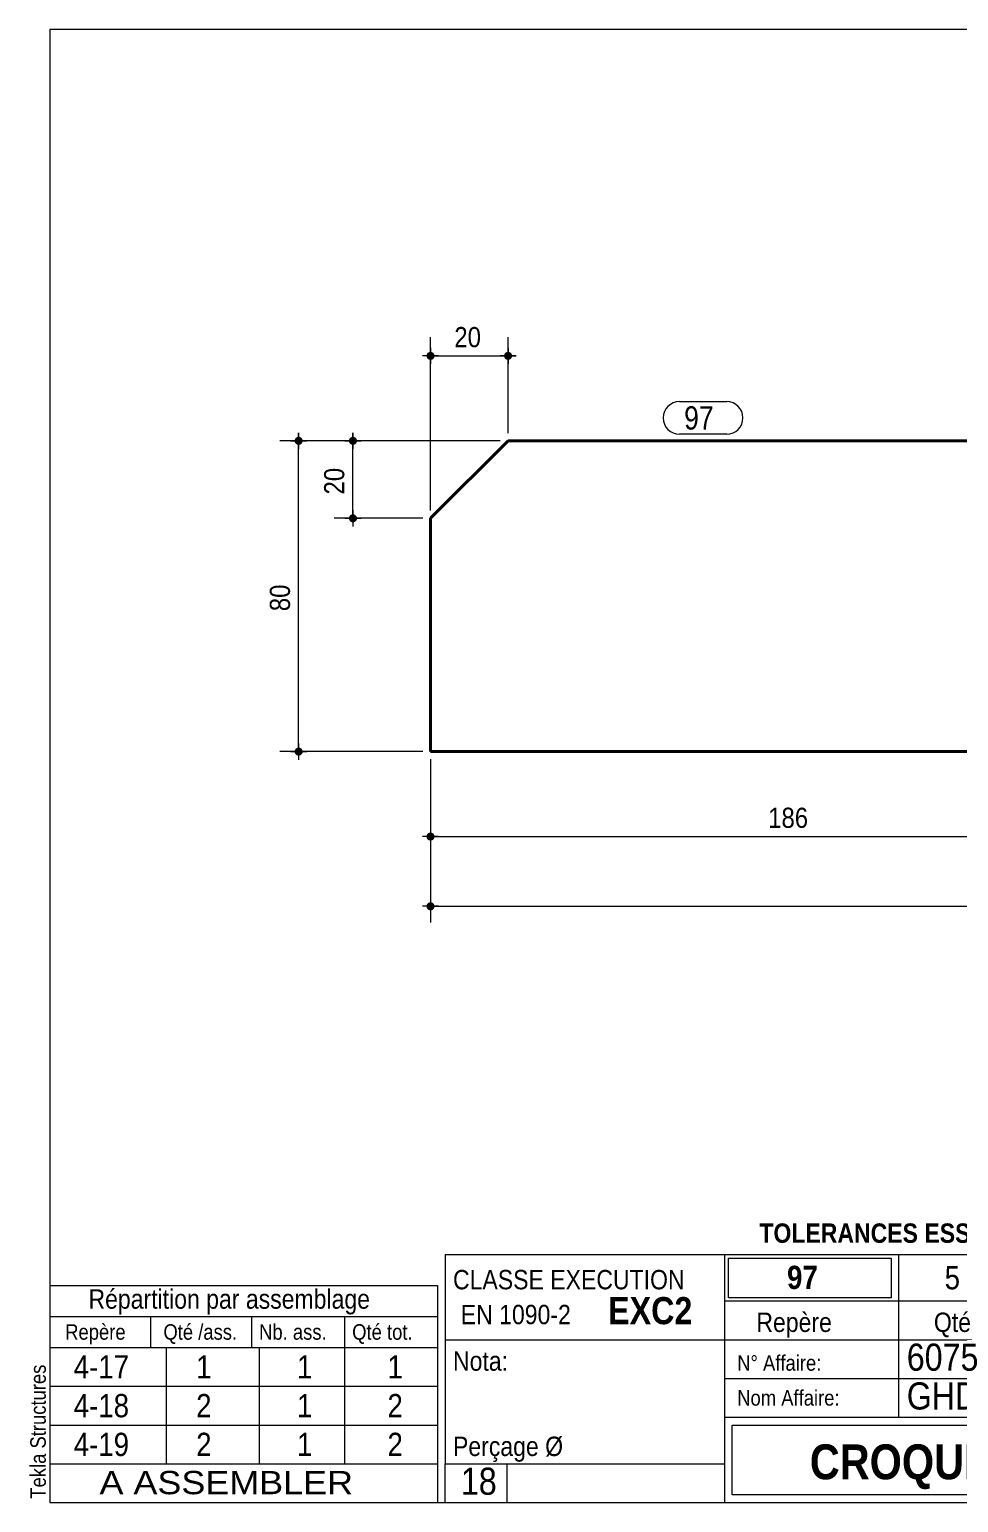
# Model space of a CAD drawing. Header units: millimetres. Extents: x 2 to 287, y 5 to 195.
# Drawn here: x 2.4 to 122.2, y 5 to 195 of the extents above; entities that cross this region are included whole.
import ezdxf

# ---------------------------------------------------------------- set-up
doc = ezdxf.new("R2010")
doc.units = ezdxf.units.MM
for name, color, linetype, lineweight in [('Autre type objet', 1, 'Continuous', 0), ('Cotation', 7, 'Continuous', 0), ('Feuille dessin', 5, 'Continuous', 0), ('Piece', 2, 'Continuous', 0), ('Repère pièce', 3, 'Continuous', 0)]:
    doc.layers.add(name, color=color, linetype=linetype, lineweight=lineweight)
doc.styles.add('ARIAL', font='ARIAL.TTF')
doc.styles.add('ARIAL_BOLD', font='ARIALBD.TTF')
doc.styles.add('ARIAL_NARROW', font='ARIAL.TTF')
doc.styles.add('COMIC_SANS_MS', font='COMIC.TTF')

# ---------------------------------------------------------------- blocks, each defined once
blk = doc.blocks.new('*A2')
at = {"layer": 'Piece', "color": 2, "linetype": 'Continuous', "lineweight": 40}
for p, q in [((64.1, 141.945), (54.1, 131.945002)), ((209.799997, 141.945), (64.1, 141.945)), ((219.799997, 131.945002), (209.799997, 141.945)), ((54.1, 131.945002), (54.1, 101.855)), ((219.799997, 101.855), (219.799997, 131.945002)), ((54.1, 101.855), (219.799997, 101.855))]:
    blk.add_line(p, q, dxfattribs=at)
blk = doc.blocks.new('*A3')
at = {"layer": 'Feuille dessin', "linetype": 'Continuous', "lineweight": 0}
for p, q in [((282, 195), (5, 195)), ((5, 195), (5, 5)), ((282, 5), (282, 195)), ((5, 5), (282, 5))]:
    blk.add_line(p, q, dxfattribs=at)
at = {"layer": 'Feuille dessin', "style": 'ARIAL', "width": 0.85}
blk.add_text('Tekla Structures', height=2, rotation=90, dxfattribs=at).set_placement((4.5, 5.5))
blk = doc.blocks.new('*A4')
at = {"layer": 'Autre type objet', "linetype": 'Continuous', "lineweight": 0}
for p, q in [((56, 37), (92, 37)), ((56, 37), (56, 10)), ((92, 37), (92, 10)), ((56, 26), (92, 26)), ((56, 10), (92, 10)), ((56, 5), (56, 10)), ((64, 5), (64, 10)), ((56, 5), (64, 5))]:
    blk.add_line(p, q, dxfattribs=at)
at = {"layer": 'Autre type objet', "width": 0.85}
for s, height, style, p in [('CLASSE EXECUTION', 2.5, 'ARIAL', (57, 32.5)), ('EN 1090-2', 2.5, 'ARIAL', (58, 28)), ('EXC2', 3.5, 'ARIAL_BOLD', (77, 28)), ('Nota:', 2.5, 'ARIAL', (57, 22)), ('Perçage Ø', 2.5, 'ARIAL', (57, 11)), ('18', 3.5, 'ARIAL_NARROW', (58.014234, 6))]:
    blk.add_text(s, height=height, dxfattribs=dict(at, style=style)).set_placement(p)
blk = doc.blocks.new('*A5')
at = {"layer": 'Autre type objet', "linetype": 'Continuous', "lineweight": 0}
for p, q in [((5, 33), (55, 33)), ((5, 33), (5, 25)), ((55, 33), (55, 25)), ((5, 29), (55, 29)), ((18, 29), (18, 25)), ((31, 29), (31, 25)), ((43, 29), (43, 25)), ((5, 25), (55, 25)), ((5, 25), (5, 20)), ((20, 25), (20, 20)), ((32, 25), (32, 20)), ((43, 25), (43, 20)), ((55, 25), (55, 20)), ((5, 20), (55, 20)), ((5, 20), (5, 15)), ((20, 20), (20, 15)), ((32, 20), (32, 15)), ((43, 20), (43, 15)), ((55, 20), (55, 15)), ((5, 15), (55, 15)), ((5, 15), (5, 10)), ((20, 15), (20, 10)), ((32, 15), (32, 10)), ((43, 15), (43, 10)), ((55, 15), (55, 10)), ((5, 10), (55, 10))]:
    blk.add_line(p, q, dxfattribs=at)
at = {"layer": 'Autre type objet', "style": 'ARIAL', "width": 0.85}
for s, height, p in [('Répartition par assemblage', 2.5, (10, 30)), ('Repère', 2, (7, 26)), ('Qté /ass.', 2, (19.663086, 26)), ('Nb. ass.', 2, (32, 26)), ('Qté tot.', 2, (44, 26)), ('4-17', 3, (8.103027, 21)), ('1', 3, (23.885986, 21)), ('1', 3, (36.889404, 21)), ('1', 3, (48.551514, 21)), ('4-18', 3, (8.103027, 16)), ('2', 3, (23.885986, 16)), ('1', 3, (36.889404, 16)), ('2', 3, (48.551514, 16)), ('4-19', 3, (8.103027, 11)), ('2', 3, (23.885986, 11)), ('1', 3, (36.889404, 11)), ('2', 3, (48.551514, 11))]:
    blk.add_text(s, height=height, dxfattribs=at).set_placement(p)
blk = doc.blocks.new('*A7')
at = {"layer": 'Autre type objet', "linetype": 'Continuous', "lineweight": 0}
for p, q in [((92, 37), (282, 37)), ((92, 37), (92, 31)), ((92.51953, 36.5), (113.5, 36.5)), ((92.51953, 31.394341), (92.51953, 36.5)), ((113.5, 36.5), (113.5, 31.394341)), ((114.5, 31), (114.5, 37)), ((134.5, 31), (134.5, 37)), ((160, 31), (160, 37)), ((195, 31), (195, 37)), ((212, 31), (212, 37)), ((228, 31), (228, 37)), ((263.5, 31), (263.5, 37)), ((282, 31), (282, 37)), ((92, 31), (282, 31)), ((92, 31), (92, 5)), ((113.5, 31.394341), (92.51953, 31.394341)), ((114.5, 16), (114.5, 31)), ((134.5, 26), (134.5, 31)), ((160, 26), (160, 31)), ((195, 26), (195, 31)), ((212, 26), (212, 31)), ((228, 26), (228, 31)), ((263.5, 26), (263.5, 31)), ((282, 5), (282, 31)), ((92, 26), (282, 26)), ((181, 26), (181, 5)), ((208, 26), (208, 5)), ((241.262466, 5), (241.262466, 26)), ((92, 21), (241.327069, 20.935451)), ((92, 16), (181, 16)), ((181, 16), (241.297815, 16.021151)), ((93, 15), (180, 15)), ((93, 6), (93, 15)), ((180, 15), (180, 6)), ((181, 11), (241.217807, 10.969512)), ((180, 6), (93, 6)), ((92, 5), (282, 5))]:
    blk.add_line(p, q, dxfattribs=at)
at = {"layer": 'Autre type objet', "width": 0.85}
for s, height, style, p in [('TOLERANCES ESSENTIELLES CONFORMES A LA NORME 1090-1', 2.5, 'ARIAL_BOLD', (96.5, 38.5)), ('97', 3, 'ARIAL_BOLD', (100.064045, 32.540141)), ('5', 3, 'ARIAL', (120.389893, 32.5)), ('RAIDISSEUR', 2.5, 'ARIAL', (137.30835, 32.5)), ('PL8*80', 2.5, 'ARIAL', (170.537964, 32.5)), ('331', 3, 'ARIAL', (200.165771, 32.5)), ('S235JR', 3, 'ARIAL', (212.880127, 32.5)), ('1.6', 3, 'ARIAL', (270.222412, 32.5)), ('Repère', 2.5, 'ARIAL', (96.112978, 27)), ('Qté', 2.5, 'ARIAL', (119, 27)), ('Nom', 2.5, 'ARIAL', (142.961426, 27)), ('Profil', 2.5, 'ARIAL', (173.903564, 27)), ('Longueur', 2.5, 'ARIAL', (197, 27)), ('Qualité', 2.5, 'ARIAL', (214.218018, 27)), ('Finition', 2.5, 'ARIAL', (243, 27)), ('Poids U', 2.5, 'ARIAL', (264, 27)), ('(Kg)', 2, 'ARIAL', (276.5, 27)), ('6075', 3.5, 'ARIAL', (115.5, 22)), ('N° Affaire:', 2, 'ARIAL', (93.640566, 22)), ('Indice de révision:', 2, 'ARIAL', (183, 22)), ('CHARPENTES', 3, 'ARIAL_BOLD', (247.5, 18)), ('Nom Affaire:', 2, 'ARIAL', (93.640566, 17.5)), ('GHD Bât N', 3.5, 'ARIAL', (115.5, 17)), ('Date de révision:', 2, 'ARIAL', (183, 17)), ('Date de création:', 2, 'ARIAL', (183, 12)), ('03.04.2017', 2.5, 'ARIAL', (209, 12)), ('SAINT CLAIR', 3, 'ARIAL_BOLD', (248.5, 11.5)), ('CROQUIS   DE  DEBIT', 4.5, 'ARIAL_BOLD', (103, 8)), ('SD', 2.5, 'ARIAL', (209, 7)), ('Dessinateur:', 2, 'ARIAL', (183, 7))]:
    blk.add_text(s, height=height, dxfattribs=dict(at, style=style)).set_placement(p)
blk = doc.blocks.new('*A8')
at = {"layer": 'Autre type objet', "linetype": 'Continuous', "lineweight": 0}
for p, q in [((5, 10), (55, 10)), ((5, 10), (5, 5)), ((55, 10), (55, 5)), ((5, 5), (55, 5))]:
    blk.add_line(p, q, dxfattribs=at)
at = {"layer": 'Autre type objet', "style": 'ARIAL', "width": 1.105}
blk.add_text('A ASSEMBLER', height=3, dxfattribs=at).set_placement((11.423651, 6.073465))
blk = doc.blocks.new('*A9')
at = {"layer": 'Cotation'}
for points in [[(54.07, 81.38), (54.05, 81.38), (54.02, 81.39), (54, 81.39), (53.97, 81.4), (53.95, 81.4), (53.92, 81.41), (53.9, 81.42), (53.88, 81.43), (53.85, 81.44), (53.83, 81.45), (53.81, 81.47), (53.79, 81.48), (53.77, 81.5), (53.75, 81.51), (53.73, 81.53), (53.71, 81.55), (53.7, 81.57), (53.68, 81.59), (53.67, 81.61), (53.65, 81.63), (53.64, 81.65), (53.63, 81.68), (53.62, 81.7), (53.61, 81.72), (53.6, 81.75), (53.6, 81.77), (53.59, 81.8), (53.59, 81.82), (53.58, 81.85), (53.58, 81.87), (53.58, 81.9), (53.58, 81.93), (53.58, 81.95), (53.59, 81.98), (53.59, 82), (53.6, 82.03), (53.6, 82.05), (53.61, 82.08), (53.62, 82.1), (53.63, 82.12), (53.64, 82.15), (53.65, 82.17), (53.67, 82.19), (53.68, 82.21), (53.7, 82.23), (53.71, 82.25), (53.73, 82.27), (53.75, 82.29), (53.77, 82.3), (53.79, 82.32), (53.81, 82.33), (53.83, 82.35), (53.85, 82.36), (53.88, 82.37), (53.9, 82.38), (53.92, 82.39), (53.95, 82.4), (53.97, 82.4), (54, 82.41), (54.02, 82.41), (54.05, 82.42), (54.07, 82.42), (54.1, 82.42), (54.13, 82.42), (54.15, 82.42), (54.18, 82.41), (54.2, 82.41), (54.23, 82.4), (54.25, 82.4), (54.28, 82.39), (54.3, 82.38), (54.32, 82.37), (54.35, 82.36), (54.37, 82.35), (54.39, 82.33), (54.41, 82.32), (54.43, 82.3), (54.45, 82.29), (54.47, 82.27), (54.49, 82.25), (54.5, 82.23), (54.52, 82.21), (54.53, 82.19), (54.55, 82.17), (54.56, 82.15), (54.57, 82.12), (54.58, 82.1), (54.59, 82.08), (54.6, 82.05), (54.6, 82.03), (54.61, 82), (54.61, 81.98), (54.62, 81.95), (54.62, 81.93), (54.62, 81.9), (54.62, 81.87), (54.62, 81.85), (54.61, 81.82), (54.61, 81.8), (54.6, 81.77), (54.6, 81.75), (54.59, 81.72), (54.58, 81.7), (54.57, 81.68), (54.56, 81.65), (54.55, 81.63), (54.53, 81.61), (54.52, 81.59), (54.5, 81.57), (54.49, 81.55), (54.47, 81.53), (54.45, 81.51), (54.43, 81.5), (54.41, 81.48), (54.39, 81.47), (54.37, 81.45), (54.35, 81.44), (54.32, 81.43), (54.3, 81.42), (54.28, 81.41), (54.25, 81.4), (54.23, 81.4), (54.2, 81.39), (54.18, 81.39), (54.15, 81.38), (54.13, 81.38), (54.1, 81.38)], [(219.77, 81.38), (219.75, 81.38), (219.72, 81.39), (219.7, 81.39), (219.67, 81.4), (219.65, 81.4), (219.62, 81.41), (219.6, 81.42), (219.58, 81.43), (219.55, 81.44), (219.53, 81.45), (219.51, 81.47), (219.49, 81.48), (219.47, 81.5), (219.45, 81.51), (219.43, 81.53), (219.41, 81.55), (219.4, 81.57), (219.38, 81.59), (219.37, 81.61), (219.35, 81.63), (219.34, 81.65), (219.33, 81.68), (219.32, 81.7), (219.31, 81.72), (219.3, 81.75), (219.3, 81.77), (219.29, 81.8), (219.29, 81.82), (219.28, 81.85), (219.28, 81.87), (219.28, 81.9), (219.28, 81.93), (219.28, 81.95), (219.29, 81.98), (219.29, 82), (219.3, 82.03), (219.3, 82.05), (219.31, 82.08), (219.32, 82.1), (219.33, 82.12), (219.34, 82.15), (219.35, 82.17), (219.37, 82.19), (219.38, 82.21), (219.4, 82.23), (219.41, 82.25), (219.43, 82.27), (219.45, 82.29), (219.47, 82.3), (219.49, 82.32), (219.51, 82.33), (219.53, 82.35), (219.55, 82.36), (219.58, 82.37), (219.6, 82.38), (219.62, 82.39), (219.65, 82.4), (219.67, 82.4), (219.7, 82.41), (219.72, 82.41), (219.75, 82.42), (219.77, 82.42), (219.8, 82.42), (219.83, 82.42), (219.85, 82.42), (219.88, 82.41), (219.9, 82.41), (219.93, 82.4), (219.95, 82.4), (219.98, 82.39), (220, 82.38), (220.02, 82.37), (220.05, 82.36), (220.07, 82.35), (220.09, 82.33), (220.11, 82.32), (220.13, 82.3), (220.15, 82.29), (220.17, 82.27), (220.19, 82.25), (220.2, 82.23), (220.22, 82.21), (220.23, 82.19), (220.25, 82.17), (220.26, 82.15), (220.27, 82.12), (220.28, 82.1), (220.29, 82.08), (220.3, 82.05), (220.3, 82.03), (220.31, 82), (220.31, 81.98), (220.32, 81.95), (220.32, 81.93), (220.32, 81.9), (220.32, 81.87), (220.32, 81.85), (220.31, 81.82), (220.31, 81.8), (220.3, 81.77), (220.3, 81.75), (220.29, 81.72), (220.28, 81.7), (220.27, 81.68), (220.26, 81.65), (220.25, 81.63), (220.23, 81.61), (220.22, 81.59), (220.2, 81.57), (220.19, 81.55), (220.17, 81.53), (220.15, 81.51), (220.13, 81.5), (220.11, 81.48), (220.09, 81.47), (220.07, 81.45), (220.05, 81.44), (220.02, 81.43), (220, 81.42), (219.98, 81.41), (219.95, 81.4), (219.93, 81.4), (219.9, 81.39), (219.88, 81.39), (219.85, 81.38), (219.83, 81.38), (219.8, 81.38)]]:
    blk.add_hatch(color=256, dxfattribs=at).paths.add_polyline_path(points, flags=17)
at = {"layer": 'Cotation', "linetype": 'Continuous', "lineweight": 0}
for p, q in [((54.1, 100.86), (54.1, 79.82)), ((219.8, 100.86), (219.8, 79.82)), ((55.14, 81.9), (53.06, 81.9)), ((54.1, 81.9), (53.06, 81.9)), ((54.1, 82.94), (54.1, 80.86)), ((54.1, 81.9), (219.8, 81.9)), ((220.84, 81.9), (218.76, 81.9)), ((219.8, 82.94), (219.8, 80.86)), ((219.8, 81.9), (220.84, 81.9))]:
    blk.add_line(p, q, dxfattribs=at)
at = {"layer": 'Cotation'}
for p in [(54.1, 81.9), (219.8, 81.9)]:
    blk.add_point(p, dxfattribs=at)
at = {"layer": 'Cotation', "style": 'ARIAL', "width": 0.85}
blk.add_text('331', height=2.6, dxfattribs=at).set_placement((134.06, 83.02))
blk = doc.blocks.new('*A10')
at = {"layer": 'Cotation'}
for points in [[(54.07, 152.38), (54.05, 152.38), (54.02, 152.39), (54, 152.39), (53.97, 152.4), (53.95, 152.4), (53.92, 152.41), (53.9, 152.42), (53.88, 152.43), (53.85, 152.44), (53.83, 152.45), (53.81, 152.47), (53.79, 152.48), (53.77, 152.5), (53.75, 152.51), (53.73, 152.53), (53.71, 152.55), (53.7, 152.57), (53.68, 152.59), (53.67, 152.61), (53.65, 152.63), (53.64, 152.65), (53.63, 152.68), (53.62, 152.7), (53.61, 152.72), (53.6, 152.75), (53.6, 152.77), (53.59, 152.8), (53.59, 152.82), (53.58, 152.85), (53.58, 152.87), (53.58, 152.9), (53.58, 152.93), (53.58, 152.95), (53.59, 152.98), (53.59, 153), (53.6, 153.03), (53.6, 153.05), (53.61, 153.08), (53.62, 153.1), (53.63, 153.12), (53.64, 153.15), (53.65, 153.17), (53.67, 153.19), (53.68, 153.21), (53.7, 153.23), (53.71, 153.25), (53.73, 153.27), (53.75, 153.29), (53.77, 153.3), (53.79, 153.32), (53.81, 153.33), (53.83, 153.35), (53.85, 153.36), (53.88, 153.37), (53.9, 153.38), (53.92, 153.39), (53.95, 153.4), (53.97, 153.4), (54, 153.41), (54.02, 153.41), (54.05, 153.42), (54.07, 153.42), (54.1, 153.42), (54.13, 153.42), (54.15, 153.42), (54.18, 153.41), (54.2, 153.41), (54.23, 153.4), (54.25, 153.4), (54.28, 153.39), (54.3, 153.38), (54.32, 153.37), (54.35, 153.36), (54.37, 153.35), (54.39, 153.33), (54.41, 153.32), (54.43, 153.3), (54.45, 153.29), (54.47, 153.27), (54.49, 153.25), (54.5, 153.23), (54.52, 153.21), (54.53, 153.19), (54.55, 153.17), (54.56, 153.15), (54.57, 153.12), (54.58, 153.1), (54.59, 153.08), (54.6, 153.05), (54.6, 153.03), (54.61, 153), (54.61, 152.98), (54.62, 152.95), (54.62, 152.93), (54.62, 152.9), (54.62, 152.87), (54.62, 152.85), (54.61, 152.82), (54.61, 152.8), (54.6, 152.77), (54.6, 152.75), (54.59, 152.72), (54.58, 152.7), (54.57, 152.68), (54.56, 152.65), (54.55, 152.63), (54.53, 152.61), (54.52, 152.59), (54.5, 152.57), (54.49, 152.55), (54.47, 152.53), (54.45, 152.51), (54.43, 152.5), (54.41, 152.48), (54.39, 152.47), (54.37, 152.45), (54.35, 152.44), (54.32, 152.43), (54.3, 152.42), (54.28, 152.41), (54.25, 152.4), (54.23, 152.4), (54.2, 152.39), (54.18, 152.39), (54.15, 152.38), (54.13, 152.38), (54.1, 152.38)], [(64.07, 152.38), (64.05, 152.38), (64.02, 152.39), (64, 152.39), (63.97, 152.4), (63.95, 152.4), (63.92, 152.41), (63.9, 152.42), (63.88, 152.43), (63.85, 152.44), (63.83, 152.45), (63.81, 152.47), (63.79, 152.48), (63.77, 152.5), (63.75, 152.51), (63.73, 152.53), (63.71, 152.55), (63.7, 152.57), (63.68, 152.59), (63.67, 152.61), (63.65, 152.63), (63.64, 152.65), (63.63, 152.68), (63.62, 152.7), (63.61, 152.72), (63.6, 152.75), (63.6, 152.77), (63.59, 152.8), (63.59, 152.82), (63.58, 152.85), (63.58, 152.87), (63.58, 152.9), (63.58, 152.93), (63.58, 152.95), (63.59, 152.98), (63.59, 153), (63.6, 153.03), (63.6, 153.05), (63.61, 153.08), (63.62, 153.1), (63.63, 153.12), (63.64, 153.15), (63.65, 153.17), (63.67, 153.19), (63.68, 153.21), (63.7, 153.23), (63.71, 153.25), (63.73, 153.27), (63.75, 153.29), (63.77, 153.3), (63.79, 153.32), (63.81, 153.33), (63.83, 153.35), (63.85, 153.36), (63.88, 153.37), (63.9, 153.38), (63.92, 153.39), (63.95, 153.4), (63.97, 153.4), (64, 153.41), (64.02, 153.41), (64.05, 153.42), (64.07, 153.42), (64.1, 153.42), (64.13, 153.42), (64.15, 153.42), (64.18, 153.41), (64.2, 153.41), (64.23, 153.4), (64.25, 153.4), (64.28, 153.39), (64.3, 153.38), (64.32, 153.37), (64.35, 153.36), (64.37, 153.35), (64.39, 153.33), (64.41, 153.32), (64.43, 153.3), (64.45, 153.29), (64.47, 153.27), (64.49, 153.25), (64.5, 153.23), (64.52, 153.21), (64.53, 153.19), (64.55, 153.17), (64.56, 153.15), (64.57, 153.12), (64.58, 153.1), (64.59, 153.08), (64.6, 153.05), (64.6, 153.03), (64.61, 153), (64.61, 152.98), (64.62, 152.95), (64.62, 152.93), (64.62, 152.9), (64.62, 152.87), (64.62, 152.85), (64.61, 152.82), (64.61, 152.8), (64.6, 152.77), (64.6, 152.75), (64.59, 152.72), (64.58, 152.7), (64.57, 152.68), (64.56, 152.65), (64.55, 152.63), (64.53, 152.61), (64.52, 152.59), (64.5, 152.57), (64.49, 152.55), (64.47, 152.53), (64.45, 152.51), (64.43, 152.5), (64.41, 152.48), (64.39, 152.47), (64.37, 152.45), (64.35, 152.44), (64.32, 152.43), (64.3, 152.42), (64.28, 152.41), (64.25, 152.4), (64.23, 152.4), (64.2, 152.39), (64.18, 152.39), (64.15, 152.38), (64.13, 152.38), (64.1, 152.38)]]:
    blk.add_hatch(color=256, dxfattribs=at).paths.add_polyline_path(points, flags=17)
at = {"layer": 'Cotation', "linetype": 'Continuous', "lineweight": 0}
for p, q in [((54.1, 132.95), (54.1, 155.32)), ((54.1, 153.94), (54.1, 151.86)), ((64.1, 142.94), (64.1, 155.32)), ((64.1, 153.94), (64.1, 151.86)), ((55.14, 152.9), (53.06, 152.9)), ((54.1, 152.9), (53.06, 152.9)), ((54.1, 152.9), (64.1, 152.9)), ((65.14, 152.9), (63.06, 152.9)), ((64.1, 152.9), (65.14, 152.9))]:
    blk.add_line(p, q, dxfattribs=at)
at = {"layer": 'Cotation'}
for p in [(54.1, 152.9), (64.1, 152.9)]:
    blk.add_point(p, dxfattribs=at)
at = {"layer": 'Cotation', "style": 'ARIAL', "width": 0.85}
blk.add_text('20', height=2.6, dxfattribs=at).set_placement((57.17, 154.02))
blk = doc.blocks.new('*A12')
at = {"layer": 'Cotation'}
for points in [[(54.07, 90.38), (54.05, 90.38), (54.02, 90.39), (54, 90.39), (53.97, 90.4), (53.95, 90.4), (53.92, 90.41), (53.9, 90.42), (53.88, 90.43), (53.85, 90.44), (53.83, 90.45), (53.81, 90.47), (53.79, 90.48), (53.77, 90.5), (53.75, 90.51), (53.73, 90.53), (53.71, 90.55), (53.7, 90.57), (53.68, 90.59), (53.67, 90.61), (53.65, 90.63), (53.64, 90.65), (53.63, 90.68), (53.62, 90.7), (53.61, 90.72), (53.6, 90.75), (53.6, 90.77), (53.59, 90.8), (53.59, 90.82), (53.58, 90.85), (53.58, 90.87), (53.58, 90.9), (53.58, 90.93), (53.58, 90.95), (53.59, 90.98), (53.59, 91), (53.6, 91.03), (53.6, 91.05), (53.61, 91.08), (53.62, 91.1), (53.63, 91.12), (53.64, 91.15), (53.65, 91.17), (53.67, 91.19), (53.68, 91.21), (53.7, 91.23), (53.71, 91.25), (53.73, 91.27), (53.75, 91.29), (53.77, 91.3), (53.79, 91.32), (53.81, 91.33), (53.83, 91.35), (53.85, 91.36), (53.88, 91.37), (53.9, 91.38), (53.92, 91.39), (53.95, 91.4), (53.97, 91.4), (54, 91.41), (54.02, 91.41), (54.05, 91.42), (54.07, 91.42), (54.1, 91.42), (54.13, 91.42), (54.15, 91.42), (54.18, 91.41), (54.2, 91.41), (54.23, 91.4), (54.25, 91.4), (54.28, 91.39), (54.3, 91.38), (54.32, 91.37), (54.35, 91.36), (54.37, 91.35), (54.39, 91.33), (54.41, 91.32), (54.43, 91.3), (54.45, 91.29), (54.47, 91.27), (54.49, 91.25), (54.5, 91.23), (54.52, 91.21), (54.53, 91.19), (54.55, 91.17), (54.56, 91.15), (54.57, 91.12), (54.58, 91.1), (54.59, 91.08), (54.6, 91.05), (54.6, 91.03), (54.61, 91), (54.61, 90.98), (54.62, 90.95), (54.62, 90.93), (54.62, 90.9), (54.62, 90.87), (54.62, 90.85), (54.61, 90.82), (54.61, 90.8), (54.6, 90.77), (54.6, 90.75), (54.59, 90.72), (54.58, 90.7), (54.57, 90.68), (54.56, 90.65), (54.55, 90.63), (54.53, 90.61), (54.52, 90.59), (54.5, 90.57), (54.49, 90.55), (54.47, 90.53), (54.45, 90.51), (54.43, 90.5), (54.41, 90.48), (54.39, 90.47), (54.37, 90.45), (54.35, 90.44), (54.32, 90.43), (54.3, 90.42), (54.28, 90.41), (54.25, 90.4), (54.23, 90.4), (54.2, 90.39), (54.18, 90.39), (54.15, 90.38), (54.13, 90.38), (54.1, 90.38)], [(146.92, 90.38), (146.9, 90.38), (146.87, 90.39), (146.85, 90.39), (146.82, 90.4), (146.8, 90.4), (146.77, 90.41), (146.75, 90.42), (146.73, 90.43), (146.7, 90.44), (146.68, 90.45), (146.66, 90.47), (146.64, 90.48), (146.62, 90.5), (146.6, 90.51), (146.58, 90.53), (146.56, 90.55), (146.55, 90.57), (146.53, 90.59), (146.52, 90.61), (146.5, 90.63), (146.49, 90.65), (146.48, 90.68), (146.47, 90.7), (146.46, 90.72), (146.45, 90.75), (146.45, 90.77), (146.44, 90.8), (146.44, 90.82), (146.43, 90.85), (146.43, 90.87), (146.43, 90.9), (146.43, 90.93), (146.43, 90.95), (146.44, 90.98), (146.44, 91), (146.45, 91.03), (146.45, 91.05), (146.46, 91.08), (146.47, 91.1), (146.48, 91.12), (146.49, 91.15), (146.5, 91.17), (146.52, 91.19), (146.53, 91.21), (146.55, 91.23), (146.56, 91.25), (146.58, 91.27), (146.6, 91.29), (146.62, 91.3), (146.64, 91.32), (146.66, 91.33), (146.68, 91.35), (146.7, 91.36), (146.73, 91.37), (146.75, 91.38), (146.77, 91.39), (146.8, 91.4), (146.82, 91.4), (146.85, 91.41), (146.87, 91.41), (146.9, 91.42), (146.92, 91.42), (146.95, 91.42), (146.98, 91.42), (147, 91.42), (147.03, 91.41), (147.05, 91.41), (147.08, 91.4), (147.1, 91.4), (147.13, 91.39), (147.15, 91.38), (147.17, 91.37), (147.2, 91.36), (147.22, 91.35), (147.24, 91.33), (147.26, 91.32), (147.28, 91.3), (147.3, 91.29), (147.32, 91.27), (147.34, 91.25), (147.35, 91.23), (147.37, 91.21), (147.38, 91.19), (147.4, 91.17), (147.41, 91.15), (147.42, 91.12), (147.43, 91.1), (147.44, 91.08), (147.45, 91.05), (147.45, 91.03), (147.46, 91), (147.46, 90.98), (147.47, 90.95), (147.47, 90.93), (147.47, 90.9), (147.47, 90.87), (147.47, 90.85), (147.46, 90.82), (147.46, 90.8), (147.45, 90.77), (147.45, 90.75), (147.44, 90.72), (147.43, 90.7), (147.42, 90.68), (147.41, 90.65), (147.4, 90.63), (147.38, 90.61), (147.37, 90.59), (147.35, 90.57), (147.34, 90.55), (147.32, 90.53), (147.3, 90.51), (147.28, 90.5), (147.26, 90.48), (147.24, 90.47), (147.22, 90.45), (147.2, 90.44), (147.17, 90.43), (147.15, 90.42), (147.13, 90.41), (147.1, 90.4), (147.08, 90.4), (147.05, 90.39), (147.03, 90.39), (147, 90.38), (146.98, 90.38), (146.95, 90.38)]]:
    blk.add_hatch(color=256, dxfattribs=at).paths.add_polyline_path(points, flags=17)
at = {"layer": 'Cotation', "linetype": 'Continuous', "lineweight": 0}
for p, q in [((146.95, 118.36), (146.95, 88.82)), ((54.1, 100.86), (54.1, 88.82)), ((54.1, 91.94), (54.1, 89.86)), ((146.95, 91.94), (146.95, 89.86)), ((55.14, 90.9), (53.06, 90.9)), ((54.1, 90.9), (53.06, 90.9)), ((54.1, 90.9), (146.95, 90.9)), ((147.99, 90.9), (145.91, 90.9)), ((146.95, 90.9), (147.99, 90.9))]:
    blk.add_line(p, q, dxfattribs=at)
at = {"layer": 'Cotation'}
for p in [(54.1, 90.9), (146.95, 90.9)]:
    blk.add_point(p, dxfattribs=at)
at = {"layer": 'Cotation', "style": 'ARIAL', "width": 0.85}
blk.add_text('186', height=2.6, dxfattribs=at).set_placement((97.63, 92.02))
blk = doc.blocks.new('*A15')
at = {"layer": 'Cotation'}
for points in [[(37.07, 141.43), (37.05, 141.43), (37.02, 141.43), (37, 141.43), (36.97, 141.44), (36.95, 141.45), (36.92, 141.46), (36.9, 141.46), (36.88, 141.47), (36.85, 141.49), (36.83, 141.5), (36.81, 141.51), (36.79, 141.53), (36.77, 141.54), (36.75, 141.56), (36.73, 141.58), (36.71, 141.6), (36.7, 141.62), (36.68, 141.64), (36.67, 141.66), (36.65, 141.68), (36.64, 141.7), (36.63, 141.72), (36.62, 141.75), (36.61, 141.77), (36.6, 141.79), (36.6, 141.82), (36.59, 141.84), (36.59, 141.87), (36.58, 141.89), (36.58, 141.92), (36.58, 141.94), (36.58, 141.97), (36.58, 142), (36.59, 142.02), (36.59, 142.05), (36.6, 142.07), (36.6, 142.1), (36.61, 142.12), (36.62, 142.14), (36.63, 142.17), (36.64, 142.19), (36.65, 142.21), (36.67, 142.23), (36.68, 142.25), (36.7, 142.27), (36.71, 142.29), (36.73, 142.31), (36.75, 142.33), (36.77, 142.35), (36.79, 142.36), (36.81, 142.38), (36.83, 142.39), (36.85, 142.4), (36.88, 142.42), (36.9, 142.43), (36.92, 142.43), (36.95, 142.44), (36.97, 142.45), (37, 142.46), (37.02, 142.46), (37.05, 142.46), (37.07, 142.46), (37.1, 142.47), (37.13, 142.46), (37.15, 142.46), (37.18, 142.46), (37.2, 142.46), (37.23, 142.45), (37.25, 142.44), (37.28, 142.43), (37.3, 142.43), (37.32, 142.42), (37.35, 142.4), (37.37, 142.39), (37.39, 142.38), (37.41, 142.36), (37.43, 142.35), (37.45, 142.33), (37.47, 142.31), (37.49, 142.29), (37.5, 142.27), (37.52, 142.25), (37.53, 142.23), (37.55, 142.21), (37.56, 142.19), (37.57, 142.17), (37.58, 142.14), (37.59, 142.12), (37.6, 142.1), (37.6, 142.07), (37.61, 142.05), (37.61, 142.02), (37.62, 142), (37.62, 141.97), (37.62, 141.94), (37.62, 141.92), (37.62, 141.89), (37.61, 141.87), (37.61, 141.84), (37.6, 141.82), (37.6, 141.79), (37.59, 141.77), (37.58, 141.75), (37.57, 141.72), (37.56, 141.7), (37.55, 141.68), (37.53, 141.66), (37.52, 141.64), (37.5, 141.62), (37.49, 141.6), (37.47, 141.58), (37.45, 141.56), (37.43, 141.54), (37.41, 141.53), (37.39, 141.51), (37.37, 141.5), (37.35, 141.49), (37.32, 141.47), (37.3, 141.46), (37.28, 141.46), (37.25, 141.45), (37.23, 141.44), (37.2, 141.43), (37.18, 141.43), (37.15, 141.43), (37.13, 141.43), (37.1, 141.43)], [(37.07, 101.34), (37.05, 101.34), (37.02, 101.34), (37, 101.34), (36.97, 101.35), (36.95, 101.36), (36.92, 101.37), (36.9, 101.37), (36.88, 101.38), (36.85, 101.4), (36.83, 101.41), (36.81, 101.42), (36.79, 101.44), (36.77, 101.45), (36.75, 101.47), (36.73, 101.49), (36.71, 101.51), (36.7, 101.53), (36.68, 101.55), (36.67, 101.57), (36.65, 101.59), (36.64, 101.61), (36.63, 101.63), (36.62, 101.66), (36.61, 101.68), (36.6, 101.7), (36.6, 101.73), (36.59, 101.75), (36.59, 101.78), (36.58, 101.8), (36.58, 101.83), (36.58, 101.85), (36.58, 101.88), (36.58, 101.91), (36.59, 101.93), (36.59, 101.96), (36.6, 101.98), (36.6, 102.01), (36.61, 102.03), (36.62, 102.05), (36.63, 102.08), (36.64, 102.1), (36.65, 102.12), (36.67, 102.14), (36.68, 102.16), (36.7, 102.18), (36.71, 102.2), (36.73, 102.22), (36.75, 102.24), (36.77, 102.26), (36.79, 102.27), (36.81, 102.29), (36.83, 102.3), (36.85, 102.31), (36.88, 102.33), (36.9, 102.34), (36.92, 102.34), (36.95, 102.35), (36.97, 102.36), (37, 102.37), (37.02, 102.37), (37.05, 102.37), (37.07, 102.37), (37.1, 102.37), (37.13, 102.37), (37.15, 102.37), (37.18, 102.37), (37.2, 102.37), (37.23, 102.36), (37.25, 102.35), (37.28, 102.34), (37.3, 102.34), (37.32, 102.33), (37.35, 102.31), (37.37, 102.3), (37.39, 102.29), (37.41, 102.27), (37.43, 102.26), (37.45, 102.24), (37.47, 102.22), (37.49, 102.2), (37.5, 102.18), (37.52, 102.16), (37.53, 102.14), (37.55, 102.12), (37.56, 102.1), (37.57, 102.08), (37.58, 102.05), (37.59, 102.03), (37.6, 102.01), (37.6, 101.98), (37.61, 101.96), (37.61, 101.93), (37.62, 101.91), (37.62, 101.88), (37.62, 101.85), (37.62, 101.83), (37.62, 101.8), (37.61, 101.78), (37.61, 101.75), (37.6, 101.73), (37.6, 101.7), (37.59, 101.68), (37.58, 101.66), (37.57, 101.63), (37.56, 101.61), (37.55, 101.59), (37.53, 101.57), (37.52, 101.55), (37.5, 101.53), (37.49, 101.51), (37.47, 101.49), (37.45, 101.47), (37.43, 101.45), (37.41, 101.44), (37.39, 101.42), (37.37, 101.41), (37.35, 101.4), (37.32, 101.38), (37.3, 101.37), (37.28, 101.37), (37.25, 101.36), (37.23, 101.35), (37.2, 101.34), (37.18, 101.34), (37.15, 101.34), (37.13, 101.34), (37.1, 101.33)]]:
    blk.add_hatch(color=256, dxfattribs=at).paths.add_polyline_path(points, flags=17)
at = {"layer": 'Cotation', "linetype": 'Continuous', "lineweight": 0}
for p, q in [((37.1, 142.99), (37.1, 140.91)), ((37.1, 141.94), (37.1, 142.99)), ((63.1, 141.94), (34.68, 141.94)), ((36.06, 141.94), (38.14, 141.94)), ((37.1, 101.85), (37.1, 141.94)), ((37.1, 102.89), (37.1, 100.81)), ((53.1, 101.85), (34.68, 101.85)), ((36.06, 101.85), (38.14, 101.85)), ((37.1, 101.85), (37.1, 100.81))]:
    blk.add_line(p, q, dxfattribs=at)
at = {"layer": 'Cotation'}
for p in [(37.1, 141.94), (37.1, 101.85)]:
    blk.add_point(p, dxfattribs=at)
at = {"layer": 'Cotation', "style": 'ARIAL', "width": 0.85}
blk.add_text('80', height=2.6, rotation=90.0002, dxfattribs=at).set_placement((35.98, 119.97))
blk = doc.blocks.new('*A16')
at = {"layer": 'Cotation'}
for points in [[(44.07, 141.43), (44.05, 141.43), (44.02, 141.43), (44, 141.43), (43.97, 141.44), (43.95, 141.45), (43.92, 141.46), (43.9, 141.46), (43.88, 141.47), (43.85, 141.49), (43.83, 141.5), (43.81, 141.51), (43.79, 141.53), (43.77, 141.54), (43.75, 141.56), (43.73, 141.58), (43.71, 141.6), (43.7, 141.62), (43.68, 141.64), (43.67, 141.66), (43.65, 141.68), (43.64, 141.7), (43.63, 141.72), (43.62, 141.75), (43.61, 141.77), (43.6, 141.79), (43.6, 141.82), (43.59, 141.84), (43.59, 141.87), (43.58, 141.89), (43.58, 141.92), (43.58, 141.94), (43.58, 141.97), (43.58, 142), (43.59, 142.02), (43.59, 142.05), (43.6, 142.07), (43.6, 142.1), (43.61, 142.12), (43.62, 142.14), (43.63, 142.17), (43.64, 142.19), (43.65, 142.21), (43.67, 142.23), (43.68, 142.25), (43.7, 142.27), (43.71, 142.29), (43.73, 142.31), (43.75, 142.33), (43.77, 142.35), (43.79, 142.36), (43.81, 142.38), (43.83, 142.39), (43.85, 142.4), (43.88, 142.42), (43.9, 142.43), (43.92, 142.43), (43.95, 142.44), (43.97, 142.45), (44, 142.46), (44.02, 142.46), (44.05, 142.46), (44.07, 142.46), (44.1, 142.47), (44.13, 142.46), (44.15, 142.46), (44.18, 142.46), (44.2, 142.46), (44.23, 142.45), (44.25, 142.44), (44.28, 142.43), (44.3, 142.43), (44.32, 142.42), (44.35, 142.4), (44.37, 142.39), (44.39, 142.38), (44.41, 142.36), (44.43, 142.35), (44.45, 142.33), (44.47, 142.31), (44.49, 142.29), (44.5, 142.27), (44.52, 142.25), (44.53, 142.23), (44.55, 142.21), (44.56, 142.19), (44.57, 142.17), (44.58, 142.14), (44.59, 142.12), (44.6, 142.1), (44.6, 142.07), (44.61, 142.05), (44.61, 142.02), (44.62, 142), (44.62, 141.97), (44.62, 141.94), (44.62, 141.92), (44.62, 141.89), (44.61, 141.87), (44.61, 141.84), (44.6, 141.82), (44.6, 141.79), (44.59, 141.77), (44.58, 141.75), (44.57, 141.72), (44.56, 141.7), (44.55, 141.68), (44.53, 141.66), (44.52, 141.64), (44.5, 141.62), (44.49, 141.6), (44.47, 141.58), (44.45, 141.56), (44.43, 141.54), (44.41, 141.53), (44.39, 141.51), (44.37, 141.5), (44.35, 141.49), (44.32, 141.47), (44.3, 141.46), (44.28, 141.46), (44.25, 141.45), (44.23, 141.44), (44.2, 141.43), (44.18, 141.43), (44.15, 141.43), (44.13, 141.43), (44.1, 141.43)], [(44.07, 131.43), (44.05, 131.43), (44.02, 131.43), (44, 131.43), (43.97, 131.44), (43.95, 131.45), (43.92, 131.46), (43.9, 131.46), (43.88, 131.47), (43.85, 131.49), (43.83, 131.5), (43.81, 131.51), (43.79, 131.53), (43.77, 131.54), (43.75, 131.56), (43.73, 131.58), (43.71, 131.6), (43.7, 131.62), (43.68, 131.64), (43.67, 131.66), (43.65, 131.68), (43.64, 131.7), (43.63, 131.72), (43.62, 131.75), (43.61, 131.77), (43.6, 131.79), (43.6, 131.82), (43.59, 131.84), (43.59, 131.87), (43.58, 131.89), (43.58, 131.92), (43.58, 131.95), (43.58, 131.97), (43.58, 132), (43.59, 132.02), (43.59, 132.05), (43.6, 132.07), (43.6, 132.1), (43.61, 132.12), (43.62, 132.14), (43.63, 132.17), (43.64, 132.19), (43.65, 132.21), (43.67, 132.23), (43.68, 132.25), (43.7, 132.27), (43.71, 132.29), (43.73, 132.31), (43.75, 132.33), (43.77, 132.35), (43.79, 132.36), (43.81, 132.38), (43.83, 132.39), (43.85, 132.4), (43.88, 132.42), (43.9, 132.43), (43.92, 132.43), (43.95, 132.44), (43.97, 132.45), (44, 132.46), (44.02, 132.46), (44.05, 132.46), (44.07, 132.46), (44.1, 132.47), (44.13, 132.46), (44.15, 132.46), (44.18, 132.46), (44.2, 132.46), (44.23, 132.45), (44.25, 132.44), (44.28, 132.43), (44.3, 132.43), (44.32, 132.42), (44.35, 132.4), (44.37, 132.39), (44.39, 132.38), (44.41, 132.36), (44.43, 132.35), (44.45, 132.33), (44.47, 132.31), (44.49, 132.29), (44.5, 132.27), (44.52, 132.25), (44.53, 132.23), (44.55, 132.21), (44.56, 132.19), (44.57, 132.17), (44.58, 132.14), (44.59, 132.12), (44.6, 132.1), (44.6, 132.07), (44.61, 132.05), (44.61, 132.02), (44.62, 132), (44.62, 131.97), (44.62, 131.95), (44.62, 131.92), (44.62, 131.89), (44.61, 131.87), (44.61, 131.84), (44.6, 131.82), (44.6, 131.79), (44.59, 131.77), (44.58, 131.75), (44.57, 131.72), (44.56, 131.7), (44.55, 131.68), (44.53, 131.66), (44.52, 131.64), (44.5, 131.62), (44.49, 131.6), (44.47, 131.58), (44.45, 131.56), (44.43, 131.54), (44.41, 131.53), (44.39, 131.51), (44.37, 131.5), (44.35, 131.49), (44.32, 131.47), (44.3, 131.46), (44.28, 131.46), (44.25, 131.45), (44.23, 131.44), (44.2, 131.43), (44.18, 131.43), (44.15, 131.43), (44.13, 131.43), (44.1, 131.43)]]:
    blk.add_hatch(color=256, dxfattribs=at).paths.add_polyline_path(points, flags=17)
at = {"layer": 'Cotation', "linetype": 'Continuous', "lineweight": 0}
for p, q in [((44.1, 142.99), (44.1, 140.91)), ((44.1, 141.94), (44.1, 142.99)), ((63.1, 141.94), (41.68, 141.94)), ((43.06, 141.94), (45.14, 141.94)), ((44.1, 131.95), (44.1, 141.94)), ((53.1, 131.95), (41.68, 131.95)), ((43.06, 131.95), (45.14, 131.95)), ((44.1, 132.99), (44.1, 130.91)), ((44.1, 131.95), (44.1, 130.91))]:
    blk.add_line(p, q, dxfattribs=at)
at = {"layer": 'Cotation'}
for p in [(44.1, 141.94), (44.1, 131.95)]:
    blk.add_point(p, dxfattribs=at)
at = {"layer": 'Cotation', "style": 'ARIAL', "width": 0.85}
blk.add_text('20', height=2.6, rotation=90.0002, dxfattribs=at).set_placement((42.98, 135.02))
blk = doc.blocks.new('*A21')
at = {"layer": 'Repère pièce', "linetype": 'Continuous', "lineweight": 0}
for p, q in [((86.2, 146.995), (92.283789, 146.995)), ((92.283789, 142.795), (86.2, 142.795))]:
    blk.add_line(p, q, dxfattribs=at)
for centre, start, end in [((86.2, 144.895), 90, 270), ((92.283789, 144.895), 270, 90)]:
    blk.add_arc(centre, 2.1, start, end, dxfattribs=at)
at = {"layer": 'Repère pièce', "style": 'COMIC_SANS_MS', "width": 0.85}
blk.add_text('97', height=3, dxfattribs=at).set_placement((86.8, 143.395))

msp = doc.modelspace()

# ---------------------------------------------------------------- block references
at = {"lineweight": 0}
for name in ['*A3', '*A10', '*A21', '*A15', '*A16', '*A2', '*A12', '*A9', '*A7', '*A4', '*A5', '*A8']:
    msp.add_blockref(name, (0, 0), dxfattribs=at)

doc.saveas('drawing.dxf')
